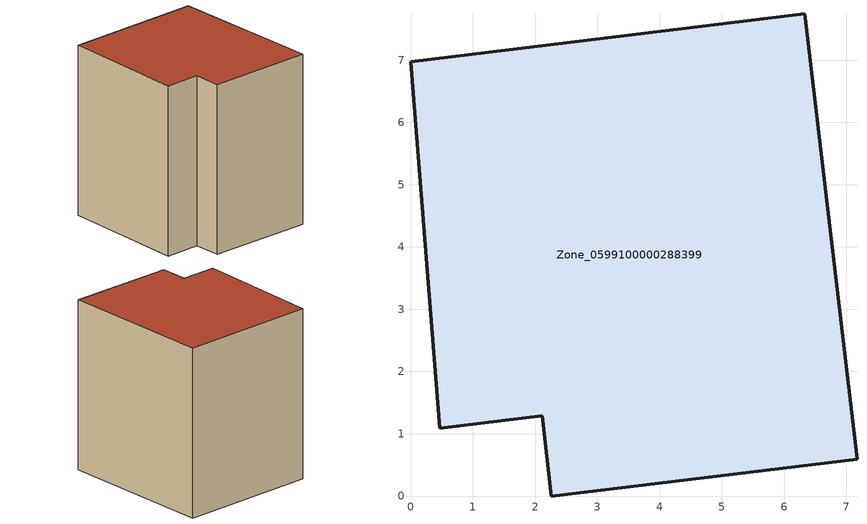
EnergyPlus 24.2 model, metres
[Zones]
Zone_0599100000288399
 floor ground (C_G): 2.12,1.29 0.47,1.09 0,6.97 6.33,7.74 7.17,0.59 2.26,0 z3.41
 wall outside (C_F): 6.33,7.74 0,6.97 0.47,1.09 2.12,1.29 2.26,0 7.17,0.59 6.33,7.74 z3.41:11.24
 roof outside (C_R): 2.26,0 7.17,0.59 6.33,7.74 0,6.97 0.47,1.09 2.12,1.29 z11.24
[BUILDING]
Pand.0599100000288399: North Axis=0; Terrain=City; Loads Convergence Tolerance Value=0.04; Temperature Convergence Tolerance Value=0.4; Solar Distribution=FullExterior; Maximum Number of Warmup Days=25; Minimum Number of Warmup Days=1
[Site:Location]
Rotterdam.The.Hague.AP_ZH_NLD Design_Conditions: Latitude=51.96; Longitude=4.45; Time Zone=1; Elevation=-4.5
[SITE:GROUNDTEMPERATURE:BUILDINGSURFACE]
18, 18, 18, 18, 18, 18, 18, 18, 18, 18, 18, 18
[MATERIAL] Thermal Absorptance=0.9; Solar Absorptance=0.7; Visible Absorptance=0.7
Name | Roughness | Thickness | Conductivity | Density | Specific Heat
G.TC.1946 | MediumSmooth | 0.15 | 1 | 540 | 1210
F.TC.1946 | Rough | 0.3 | 0.857143 | 1920 | 840
R.TC.1946 | MediumRough | 0.2 | 0.909091 | 1500 | 1000
[CONSTRUCTION]
C_G: G.TC.1946
C_F: F.TC.1946
C_R: R.TC.1946
[ZONE]
Zone_0599100000288399: Type=1; Multiplier=1; Ceiling Height=Autocalculate; Volume=Autocalculate; Floor Area=autocalculate; Part of Total Floor Area=Yes
[ZONEINFILTRATION:DESIGNFLOWRATE]
Infil_Zone_0599100000288399: Zone or ZoneList or Space or SpaceList=Zone_0599100000288399; Schedule=AlwaysOn; Design Flow Rate Calculation Method=Flow/Area; Flow Rate per Floor Area=0.003; Constant Term Coefficient=1; Temperature Term Coefficient=0; Velocity Term Coefficient=0; Velocity Squared Term Coefficient=0
[HVACTEMPLATE:ZONE:IDEALLOADSAIRSYSTEM]
Zone_0599100000288399: Maximum Heating Supply Air Temperature=50; Minimum Cooling Supply Air Temperature=13; Maximum Heating Supply Air Humidity Ratio=0.0156; Minimum Cooling Supply Air Humidity Ratio=0.0077; Heating Limit=NoLimit; Cooling Limit=NoLimit; Dehumidification Control Type=ConstantSensibleHeatRatio; Cooling Sensible Heat Ratio=0.7; Dehumidification Setpoint=60; Humidification Control Type=None; Humidification Setpoint=30; Outdoor Air Method=None; Outdoor Air Flow Rate per Person=0.00944; Outdoor Air Flow Rate per Zone Floor Area=0; Outdoor Air Flow Rate per Zone=0; Demand Controlled Ventilation Type=None; Outdoor Air Economizer Type=NoEconomizer; Heat Recovery Type=None; Sensible Heat Recovery Effectiveness=0.7; Latent Heat Recovery Effectiveness=0.65
[ZONECONTROL:THERMOSTAT]
ThermostatControl_Zone_0599100000288399: Zone or ZoneList=Zone_0599100000288399; Control Type Schedule=DualSetpointControlType; Control 1=Thermostat_Zone_0599100000288399; Temperature Difference Between Cutout And Setpoint=0
[THERMOSTATSETPOINT:DUALSETPOINT]
Thermostat_Zone_0599100000288399: Heating Setpoint Temperature Schedule=HeatingSetpoint_Zone_0599100000288399; Cooling Setpoint Temperature Schedule=CoolingSetpoint_Zone_0599100000288399
[SCHEDULE:COMPACT]
HeatingSetpoint_Zone_0599100000288399: Through: 12/31, For: AllDays, Until: 24:00, 21
CoolingSetpoint_Zone_0599100000288399: Through: 12/31, For: AllDays, Until: 24:00, 24
DualSetpointControlType: Through: 12/31, For: AllDays, Until: 24:00, 4
AlwaysOn: Through: 12/31, For: AllDays, Until: 24:00, 1
